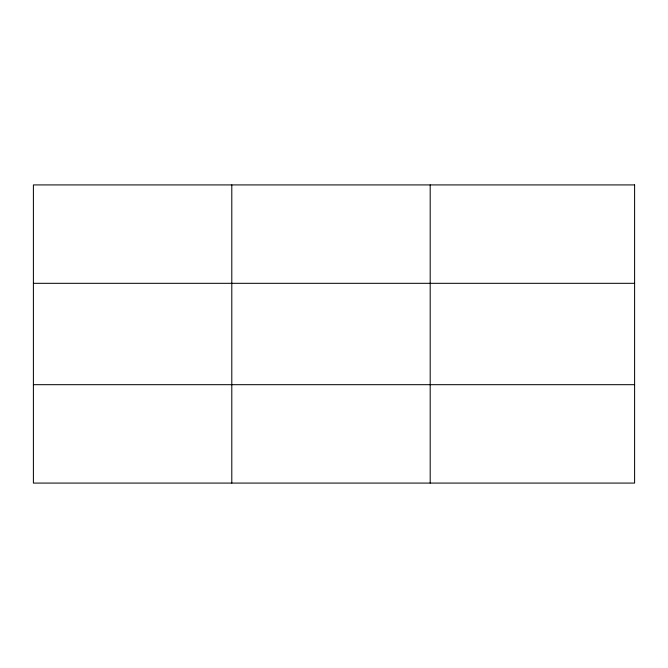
<?xml version="1.0" encoding="UTF-8"?>
<svg xmlns="http://www.w3.org/2000/svg" width="668" height="668" viewBox="0 0 668 668"><rect width="100%" height="100%" fill="white"/><g stroke="black" fill="none" stroke-linecap="round" stroke-linejoin="round"><path stroke-width="1" d="M231.796 184.919L231.796 483.081M430.192 184.919L430.192 483.081M33.4 283.315L634.6 283.315M33.4 384.684L634.6 384.684M634.6 184.919L634.6 483.081L33.4 483.081L33.4 184.919L634.6 184.919"/></g></svg>
